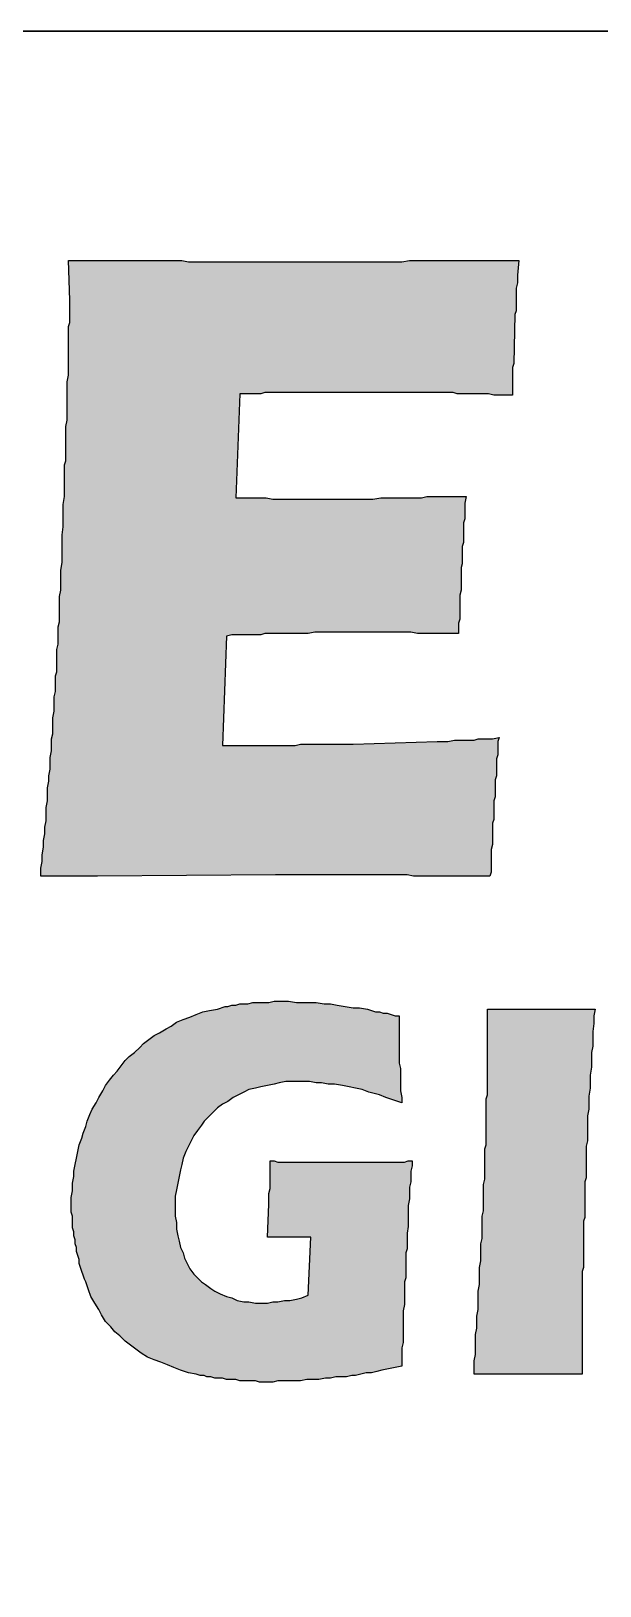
# Model space of a CAD drawing. Extents: x 0 to 17, y 0 to 11.
# Drawn here: x 12.459 to 12.683, y 1.228 to 1.839 of the extents above; entities that cross this region are included whole.
import ezdxf

# ---------------------------------------------------------------- set-up
doc = ezdxf.new("R2010")
doc.units = 0
doc.header["$LTSCALE"] = 10
doc.header["$MEASUREMENT"] = 0
for name, color, linetype in [('BDR-18', 1, 'Continuous'), ('BDR-25', 4, 'Continuous'), ('BDR-50', 5, 'Continuous')]:
    doc.layers.add(name, color=color, linetype=linetype)

msp = doc.modelspace()

# ---------------------------------------------------------------- hatches: boundary and pattern name
at = {"layer": 'BDR-18', "linetype": 'ByBlock'}
h = msp.add_hatch(color=256, dxfattribs=at)
h.dxf.hatch_style = 1
h.paths.add_polyline_path([(12.46315, 1.50678), (12.46315, 1.50988), (12.46366, 1.51247), (12.46366, 1.51506), (12.46418, 1.51816), (12.46418, 1.52075), (12.4647, 1.52334), (12.4647, 1.52592), (12.46522, 1.52851), (12.46522, 1.5311), (12.46522, 1.53369), (12.46573, 1.53627), (12.46573, 1.53886), (12.46573, 1.54145), (12.46625, 1.54404), (12.46625, 1.54611), (12.46677, 1.54869), (12.46677, 1.55128), (12.46677, 1.55335), (12.46729, 1.55594), (12.46729, 1.55801), (12.46729, 1.5606), (12.4678, 1.56267), (12.4678, 1.56474), (12.4678, 1.56681), (12.4678, 1.56888), (12.46832, 1.57147), (12.46832, 1.57354), (12.46832, 1.57561), (12.46832, 1.57716), (12.46884, 1.57923), (12.46884, 1.5813), (12.46884, 1.58337), (12.46884, 1.58544), (12.46936, 1.58699), (12.46936, 1.58906), (12.46936, 1.59113), (12.46936, 1.5932), (12.46936, 1.59579), (12.46987, 1.59786), (12.46987, 1.59993), (12.46987, 1.602), (12.46987, 1.60459), (12.47039, 1.60666), (12.47039, 1.60924), (12.47039, 1.61183), (12.47039, 1.6139), (12.47039, 1.61649), (12.47091, 1.61908), (12.47091, 1.62166), (12.47091, 1.62425), (12.47091, 1.62684), (12.47143, 1.62995), (12.47143, 1.63253), (12.47143, 1.63512), (12.47143, 1.63823), (12.47143, 1.64081), (12.47194, 1.64392), (12.47194, 1.64651), (12.47194, 1.64961), (12.47194, 1.65272), (12.47246, 1.65582), (12.47246, 1.65737), (12.47246, 1.65893), (12.47246, 1.66048), (12.47246, 1.66203), (12.47246, 1.66358), (12.47246, 1.66514), (12.47246, 1.66669), (12.47246, 1.66824), (12.47298, 1.66979), (12.47298, 1.67135), (12.47298, 1.67445), (12.47298, 1.67756), (12.47298, 1.68014), (12.47298, 1.68325), (12.4735, 1.68584), (12.4735, 1.68842), (12.4735, 1.69101), (12.4735, 1.6936), (12.4735, 1.69619), (12.4735, 1.69878), (12.4735, 1.70085), (12.47402, 1.70343), (12.47402, 1.7055), (12.47402, 1.70757), (12.47402, 1.70964), (12.47402, 1.71171), (12.47402, 1.71378), (12.47402, 1.71534), (12.47402, 1.71741), (12.47402, 1.71896), (12.47402, 1.72103), (12.47402, 1.72258), (12.47453, 1.72413), (12.47453, 1.72569), (12.47453, 1.72827), (12.47453, 1.73086), (12.47453, 1.73293), (12.47402, 1.74846), (12.4766, 1.74846), (12.47919, 1.74846), (12.48126, 1.74846), (12.48385, 1.74846), (12.48644, 1.74846), (12.48851, 1.74846), (12.49109, 1.74846), (12.49368, 1.74846), (12.49627, 1.74846), (12.49886, 1.74846), (12.50196, 1.74846), (12.50455, 1.74846), (12.50714, 1.74846), (12.50972, 1.74846), (12.51283, 1.74846), (12.51542, 1.74846), (12.51852, 1.74846), (12.52111, 1.74794), (12.52421, 1.74794), (12.5268, 1.74794), (12.52991, 1.74794), (12.53301, 1.74794), (12.53612, 1.74794), (12.53922, 1.74794), (12.54077, 1.74794), (12.54233, 1.74794), (12.54388, 1.74794), (12.54543, 1.74794), (12.54699, 1.74794), (12.54854, 1.74794), (12.55009, 1.74794), (12.55164, 1.74794), (12.5532, 1.74794), (12.55475, 1.74794), (12.5563, 1.74794), (12.55785, 1.74794), (12.55941, 1.74794), (12.56148, 1.74794), (12.56303, 1.74794), (12.56458, 1.74794), (12.56769, 1.74794), (12.57079, 1.74794), (12.57338, 1.74794), (12.57648, 1.74794), (12.57959, 1.74794), (12.58269, 1.74794), (12.58528, 1.74794), (12.58839, 1.74794), (12.59097, 1.74794), (12.59408, 1.74794), (12.59667, 1.74794), (12.59977, 1.74794), (12.60236, 1.74794), (12.60495, 1.74794), (12.60805, 1.74846), (12.61064, 1.74846), (12.61323, 1.74846), (12.61581, 1.74846), (12.6184, 1.74846), (12.62099, 1.74846), (12.62358, 1.74846), (12.62617, 1.74846), (12.62875, 1.74846), (12.63134, 1.74846), (12.63393, 1.74846), (12.63652, 1.74846), (12.63859, 1.74846), (12.64117, 1.74846), (12.64376, 1.74846), (12.64583, 1.74846), (12.64842, 1.74846), (12.65101, 1.74846), (12.65049, 1.74276), (12.65049, 1.74173), (12.65049, 1.74069), (12.65049, 1.73966), (12.64997, 1.73759), (12.64997, 1.73552), (12.64997, 1.73345), (12.64997, 1.7319), (12.64997, 1.73034), (12.64997, 1.72879), (12.64945, 1.72724), (12.64894, 1.70809), (12.64842, 1.70654), (12.64842, 1.70499), (12.64842, 1.70343), (12.64842, 1.70188), (12.64842, 1.70033), (12.64842, 1.69878), (12.64842, 1.69722), (12.64842, 1.69567), (12.64635, 1.69567), (12.6448, 1.69567), (12.64273, 1.69567), (12.64117, 1.69567), (12.6391, 1.69619), (12.63755, 1.69619), (12.63548, 1.69619), (12.63393, 1.69619), (12.63186, 1.69619), (12.63031, 1.69619), (12.62875, 1.69619), (12.62668, 1.69619), (12.62513, 1.6967), (12.62358, 1.6967), (12.62203, 1.6967), (12.62047, 1.6967), (12.61892, 1.6967), (12.61737, 1.6967), (12.61581, 1.6967), (12.61426, 1.6967), (12.61116, 1.6967), (12.60805, 1.6967), (12.60546, 1.6967), (12.60236, 1.6967), (12.59977, 1.6967), (12.59718, 1.6967), (12.59408, 1.6967), (12.59149, 1.6967), (12.5889, 1.6967), (12.58683, 1.6967), (12.58425, 1.6967), (12.58218, 1.6967), (12.58011, 1.6967), (12.57804, 1.6967), (12.57597, 1.6967), (12.57441, 1.6967), (12.57286, 1.6967), (12.57131, 1.6967), (12.56976, 1.6967), (12.56872, 1.6967), (12.56613, 1.6967), (12.56406, 1.6967), (12.56199, 1.6967), (12.55889, 1.6967), (12.55785, 1.6967), (12.5563, 1.6967), (12.55475, 1.6967), (12.55268, 1.6967), (12.55113, 1.6967), (12.54957, 1.69619), (12.5475, 1.69619), (12.54543, 1.69619), (12.54336, 1.69619), (12.54129, 1.69619), (12.53974, 1.6553), (12.54181, 1.6553), (12.5444, 1.6553), (12.54647, 1.6553), (12.54906, 1.6553), (12.55164, 1.6553), (12.55423, 1.65479), (12.55682, 1.65479), (12.55992, 1.65479), (12.56251, 1.65479), (12.5651, 1.65479), (12.5682, 1.65479), (12.57079, 1.65479), (12.5739, 1.65479), (12.577, 1.65479), (12.58011, 1.65479), (12.58166, 1.65479), (12.58321, 1.65479), (12.58425, 1.65479), (12.5858, 1.65479), (12.58735, 1.65479), (12.58942, 1.65479), (12.59149, 1.65479), (12.59356, 1.65479), (12.59667, 1.6553), (12.59925, 1.6553), (12.60081, 1.6553), (12.60236, 1.6553), (12.60391, 1.6553), (12.60546, 1.6553), (12.60753, 1.6553), (12.60909, 1.6553), (12.61116, 1.6553), (12.61271, 1.6553), (12.61478, 1.65582), (12.61685, 1.65582), (12.61892, 1.65582), (12.62099, 1.65582), (12.62306, 1.65582), (12.62565, 1.65582), (12.62772, 1.65582), (12.63031, 1.65582), (12.62979, 1.65323), (12.62979, 1.65013), (12.62979, 1.64702), (12.62927, 1.64547), (12.62927, 1.64444), (12.62927, 1.64237), (12.62927, 1.64081), (12.62927, 1.63926), (12.62927, 1.63771), (12.62875, 1.63616), (12.62875, 1.6346), (12.62875, 1.63305), (12.62875, 1.63098), (12.62875, 1.62943), (12.62824, 1.62788), (12.62824, 1.62632), (12.62824, 1.62425), (12.62824, 1.6227), (12.62824, 1.62063), (12.62824, 1.61908), (12.62772, 1.61701), (12.62772, 1.61545), (12.62772, 1.61338), (12.62772, 1.61183), (12.62772, 1.60976), (12.62772, 1.60769), (12.6272, 1.60614), (12.6272, 1.60407), (12.6272, 1.602), (12.62565, 1.602), (12.6241, 1.602), (12.62203, 1.602), (12.62047, 1.602), (12.61892, 1.602), (12.61737, 1.602), (12.61581, 1.602), (12.61426, 1.602), (12.61116, 1.602), (12.60857, 1.60252), (12.60546, 1.60252), (12.60288, 1.60252), (12.60029, 1.60252), (12.5977, 1.60252), (12.59563, 1.60252), (12.59304, 1.60252), (12.59097, 1.60252), (12.5889, 1.60252), (12.58683, 1.60252), (12.58528, 1.60252), (12.58218, 1.60252), (12.57959, 1.60252), (12.577, 1.60252), (12.5739, 1.60252), (12.57079, 1.60252), (12.5682, 1.602), (12.5651, 1.602), (12.56199, 1.602), (12.56044, 1.602), (12.55889, 1.602), (12.55734, 1.602), (12.55578, 1.602), (12.55423, 1.602), (12.55268, 1.602), (12.55113, 1.602), (12.54957, 1.60148), (12.54802, 1.60148), (12.54647, 1.60148), (12.5444, 1.60148), (12.54284, 1.60148), (12.54129, 1.60148), (12.53974, 1.60148), (12.53819, 1.60148), (12.53612, 1.60096), (12.53456, 1.55801), (12.55268, 1.55801), (12.55475, 1.55801), (12.5563, 1.55801), (12.55785, 1.55801), (12.55941, 1.55801), (12.56096, 1.55801), (12.56303, 1.55801), (12.5651, 1.55853), (12.56717, 1.55853), (12.56924, 1.55853), (12.57183, 1.55853), (12.57441, 1.55853), (12.577, 1.55853), (12.58011, 1.55853), (12.58269, 1.55853), (12.58425, 1.55853), (12.5858, 1.55853), (12.61892, 1.55956), (12.62047, 1.55956), (12.62306, 1.55956), (12.62565, 1.56008), (12.62668, 1.56008), (12.62824, 1.56008), (12.62979, 1.56008), (12.63134, 1.56008), (12.63341, 1.56008), (12.63496, 1.5606), (12.63703, 1.5606), (12.6391, 1.5606), (12.64066, 1.5606), (12.64324, 1.56112), (12.64273, 1.55956), (12.64273, 1.55749), (12.64273, 1.55594), (12.64273, 1.55439), (12.64221, 1.55284), (12.64221, 1.55128), (12.64221, 1.54921), (12.64221, 1.54766), (12.64221, 1.54611), (12.64169, 1.54455), (12.64169, 1.543), (12.64169, 1.54093), (12.64169, 1.53938), (12.64169, 1.53783), (12.64117, 1.53627), (12.64117, 1.5342), (12.64117, 1.53265), (12.64117, 1.5311), (12.64117, 1.52903), (12.64066, 1.52748), (12.64066, 1.52592), (12.64066, 1.52437), (12.64066, 1.5223), (12.64066, 1.52075), (12.64066, 1.5192), (12.64014, 1.51713), (12.64014, 1.51557), (12.64014, 1.51402), (12.64014, 1.51195), (12.64014, 1.5104), (12.64014, 1.50833), (12.63962, 1.50678), (12.63755, 1.50678), (12.63496, 1.50678), (12.63238, 1.50678), (12.63031, 1.50678), (12.62772, 1.50678), (12.62513, 1.50678), (12.62254, 1.50678), (12.61995, 1.50678), (12.61737, 1.50678), (12.61478, 1.50678), (12.61219, 1.50678), (12.6096, 1.50678), (12.60702, 1.50729), (12.60443, 1.50729), (12.60184, 1.50729), (12.59925, 1.50729), (12.59667, 1.50729), (12.59408, 1.50729), (12.59149, 1.50729), (12.5889, 1.50729), (12.5858, 1.50729), (12.58321, 1.50729), (12.58062, 1.50729), (12.57752, 1.50729), (12.57493, 1.50729), (12.57234, 1.50729), (12.56924, 1.50729), (12.56665, 1.50729), (12.56355, 1.50729), (12.56096, 1.50729), (12.55785, 1.50729), (12.55527, 1.50729), (12.4854, 1.50678)])
h = msp.add_hatch(color=256, dxfattribs=at)
h.dxf.hatch_style = 1
h.paths.add_polyline_path([(12.5532, 1.39499), (12.55475, 1.39499), (12.5563, 1.39447), (12.55785, 1.39447), (12.55941, 1.39447), (12.56096, 1.39447), (12.56251, 1.39447), (12.56406, 1.39447), (12.56562, 1.39447), (12.56872, 1.39447), (12.57183, 1.39447), (12.57493, 1.39447), (12.57752, 1.39447), (12.58011, 1.39447), (12.58269, 1.39447), (12.58476, 1.39447), (12.58735, 1.39447), (12.58942, 1.39447), (12.59149, 1.39447), (12.59356, 1.39447), (12.59563, 1.39447), (12.5977, 1.39447), (12.59925, 1.39447), (12.60132, 1.39447), (12.60288, 1.39447), (12.60443, 1.39447), (12.60598, 1.39447), (12.60753, 1.39499), (12.60909, 1.39499), (12.60909, 1.39292), (12.60857, 1.39085), (12.60857, 1.38878), (12.60857, 1.38671), (12.60805, 1.38464), (12.60805, 1.38205), (12.60805, 1.37998), (12.60753, 1.3774), (12.60753, 1.37481), (12.60753, 1.37222), (12.60753, 1.36912), (12.60702, 1.36653), (12.60702, 1.36342), (12.60702, 1.36187), (12.60702, 1.36032), (12.6065, 1.35877), (12.6065, 1.35721), (12.6065, 1.35566), (12.6065, 1.35411), (12.6065, 1.35256), (12.6065, 1.35049), (12.6065, 1.34893), (12.60598, 1.34738), (12.60598, 1.34583), (12.60598, 1.34428), (12.60598, 1.34169), (12.60598, 1.33858), (12.60546, 1.336), (12.60546, 1.33341), (12.60546, 1.33082), (12.60546, 1.32823), (12.60546, 1.32616), (12.60546, 1.32357), (12.60495, 1.3215), (12.60495, 1.31943), (12.60495, 1.31736), (12.60495, 1.31581), (12.60495, 1.31426), (12.60236, 1.31374), (12.59977, 1.31322), (12.59718, 1.31271), (12.59511, 1.31219), (12.59304, 1.31167), (12.59097, 1.31167), (12.5889, 1.31115), (12.58683, 1.31064), (12.58528, 1.31064), (12.58321, 1.31012), (12.58114, 1.31012), (12.57907, 1.31012), (12.577, 1.3096), (12.57493, 1.3096), (12.57234, 1.30908), (12.56976, 1.30908), (12.56769, 1.30908), (12.5651, 1.30857), (12.56303, 1.30857), (12.56044, 1.30857), (12.55837, 1.30857), (12.5563, 1.30857), (12.55423, 1.30805), (12.55216, 1.30805), (12.55061, 1.30805), (12.54906, 1.30805), (12.5475, 1.30857), (12.54595, 1.30857), (12.5444, 1.30857), (12.54284, 1.30857), (12.54129, 1.30857), (12.53974, 1.30908), (12.53819, 1.30908), (12.53612, 1.30908), (12.53456, 1.3096), (12.53301, 1.3096), (12.53146, 1.3096), (12.52991, 1.31012), (12.52835, 1.31012), (12.52732, 1.31064), (12.52577, 1.31064), (12.52421, 1.31115), (12.52111, 1.31167), (12.518, 1.31271), (12.51542, 1.31374), (12.51283, 1.31478), (12.51024, 1.31581), (12.50765, 1.31685), (12.50507, 1.31788), (12.50248, 1.31943), (12.50041, 1.32099), (12.49834, 1.32254), (12.49627, 1.32409), (12.4942, 1.32616), (12.49213, 1.32772), (12.49058, 1.32979), (12.48851, 1.33186), (12.48695, 1.33444), (12.48592, 1.33651), (12.48437, 1.3391), (12.48281, 1.34169), (12.48178, 1.34428), (12.48074, 1.34738), (12.48023, 1.34842), (12.47971, 1.34997), (12.47919, 1.35152), (12.47867, 1.35307), (12.47816, 1.35463), (12.47816, 1.35618), (12.47764, 1.35773), (12.47712, 1.35928), (12.47712, 1.36084), (12.4766, 1.36239), (12.4766, 1.36394), (12.47609, 1.36549), (12.47609, 1.36705), (12.47557, 1.3686), (12.47557, 1.37015), (12.47557, 1.3717), (12.47557, 1.37326), (12.47505, 1.37481), (12.47505, 1.37636), (12.47505, 1.37791), (12.47505, 1.3805), (12.47557, 1.38309), (12.47557, 1.38619), (12.47609, 1.38878), (12.47609, 1.39085), (12.4766, 1.39344), (12.47712, 1.39603), (12.47764, 1.39861), (12.47816, 1.4012), (12.47919, 1.40379), (12.47971, 1.40586), (12.48074, 1.40845), (12.48126, 1.41052), (12.4823, 1.41311), (12.48333, 1.41518), (12.48488, 1.41776), (12.48592, 1.41983), (12.48747, 1.42242), (12.48851, 1.42449), (12.49006, 1.42656), (12.49161, 1.42863), (12.49316, 1.43018), (12.49472, 1.43225), (12.49627, 1.43432), (12.49782, 1.43588), (12.49989, 1.43743), (12.50196, 1.4395), (12.50351, 1.44105), (12.50558, 1.4426), (12.50765, 1.44416), (12.50972, 1.44519), (12.51231, 1.44674), (12.51438, 1.44778), (12.51645, 1.44933), (12.51904, 1.45037), (12.52163, 1.4514), (12.52421, 1.45244), (12.5268, 1.45347), (12.52939, 1.45399), (12.53249, 1.45451), (12.5356, 1.45554), (12.53663, 1.45554), (12.53819, 1.45606), (12.53974, 1.45606), (12.54129, 1.45658), (12.54284, 1.45658), (12.5444, 1.45658), (12.54647, 1.45709), (12.54802, 1.45709), (12.54957, 1.45709), (12.55113, 1.45709), (12.55268, 1.45709), (12.55475, 1.45761), (12.5563, 1.45761), (12.55785, 1.45761), (12.56044, 1.45761), (12.56355, 1.45709), (12.56613, 1.45709), (12.56872, 1.45709), (12.57131, 1.45709), (12.57441, 1.45658), (12.577, 1.45658), (12.57959, 1.45606), (12.58269, 1.45554), (12.5858, 1.45502), (12.58839, 1.45502), (12.59149, 1.45451), (12.5946, 1.45347), (12.59615, 1.45347), (12.5977, 1.45295), (12.59925, 1.45295), (12.60081, 1.45244), (12.60236, 1.45192), (12.60391, 1.45192), (12.60391, 1.44985), (12.60391, 1.44778), (12.60391, 1.44571), (12.60391, 1.44416), (12.60391, 1.44209), (12.60391, 1.44002), (12.60391, 1.43795), (12.60391, 1.43536), (12.60391, 1.43329), (12.60443, 1.43122), (12.60443, 1.42915), (12.60443, 1.42656), (12.60443, 1.42449), (12.60443, 1.42242), (12.60495, 1.41983), (12.60495, 1.41776), (12.60339, 1.41828), (12.60184, 1.4188), (12.60029, 1.41932), (12.59874, 1.41983), (12.59615, 1.42087), (12.59408, 1.42139), (12.59201, 1.4219), (12.58942, 1.42294), (12.58683, 1.42346), (12.58425, 1.42397), (12.58166, 1.42449), (12.57855, 1.42501), (12.57597, 1.42501), (12.57338, 1.42553), (12.57131, 1.42553), (12.56872, 1.42604), (12.56665, 1.42604), (12.56458, 1.42604), (12.56199, 1.42604), (12.55941, 1.42604), (12.55682, 1.42553), (12.55475, 1.42501), (12.55216, 1.42449), (12.54957, 1.42397), (12.5475, 1.42346), (12.54491, 1.42294), (12.54284, 1.4219), (12.54077, 1.42087), (12.5387, 1.41983), (12.53663, 1.41828), (12.53456, 1.41725), (12.53249, 1.41569), (12.53094, 1.41414), (12.52939, 1.41259), (12.52732, 1.41052), (12.52628, 1.40897), (12.52473, 1.4069), (12.52318, 1.40483), (12.52214, 1.40276), (12.52111, 1.40068), (12.52007, 1.39861), (12.51904, 1.39603), (12.51852, 1.39344), (12.518, 1.39137), (12.51749, 1.38878), (12.51697, 1.38619), (12.51645, 1.38361), (12.51593, 1.38102), (12.51593, 1.37843), (12.51593, 1.37584), (12.51593, 1.37326), (12.51645, 1.37067), (12.51645, 1.36808), (12.51697, 1.36549), (12.51749, 1.36342), (12.518, 1.36084), (12.51904, 1.35877), (12.51956, 1.3567), (12.52059, 1.35463), (12.52163, 1.35256), (12.52318, 1.35049), (12.52473, 1.34893), (12.52628, 1.34738), (12.52784, 1.34635), (12.52991, 1.34479), (12.53146, 1.34376), (12.53353, 1.34272), (12.53612, 1.34169), (12.53819, 1.34117), (12.54026, 1.34014), (12.54284, 1.33962), (12.54491, 1.33962), (12.5475, 1.3391), (12.55009, 1.3391), (12.55216, 1.3391), (12.55423, 1.33962), (12.5563, 1.33962), (12.55889, 1.34014), (12.56096, 1.34014), (12.56355, 1.34065), (12.56562, 1.34117), (12.5682, 1.34221), (12.56924, 1.36498), (12.56769, 1.36498), (12.56665, 1.36498), (12.56458, 1.36498), (12.56303, 1.36498), (12.56199, 1.36498), (12.55216, 1.36498), (12.55268, 1.37791), (12.55268, 1.37895), (12.55268, 1.3805), (12.55268, 1.38205), (12.5532, 1.38412), (12.5532, 1.38619), (12.5532, 1.38878), (12.5532, 1.38982), (12.5532, 1.39137), (12.5532, 1.39292)])
h = msp.add_hatch(color=256, dxfattribs=at)
h.dxf.hatch_style = 1
h.paths.add_polyline_path([(12.63341, 1.31115), (12.63341, 1.31374), (12.63341, 1.31633), (12.63393, 1.31892), (12.63393, 1.3215), (12.63393, 1.32409), (12.63393, 1.32668), (12.63445, 1.32927), (12.63445, 1.33134), (12.63445, 1.33393), (12.63496, 1.33651), (12.63496, 1.3391), (12.63496, 1.34117), (12.63496, 1.34376), (12.63548, 1.34635), (12.63548, 1.34842), (12.63548, 1.351), (12.63548, 1.35307), (12.636, 1.35566), (12.636, 1.35773), (12.636, 1.3598), (12.636, 1.36239), (12.63652, 1.36446), (12.63652, 1.36653), (12.63652, 1.36912), (12.63652, 1.37119), (12.63652, 1.37326), (12.63703, 1.37533), (12.63703, 1.3774), (12.63703, 1.37947), (12.63703, 1.38154), (12.63703, 1.38361), (12.63703, 1.38568), (12.63755, 1.38775), (12.63755, 1.38982), (12.63755, 1.39189), (12.63755, 1.39396), (12.63755, 1.39551), (12.63755, 1.39758), (12.63755, 1.39965), (12.63807, 1.4012), (12.63807, 1.40327), (12.63807, 1.40534), (12.63807, 1.4069), (12.63807, 1.40897), (12.63807, 1.41052), (12.63807, 1.41259), (12.63807, 1.41414), (12.63807, 1.41569), (12.63807, 1.41776), (12.63807, 1.41932), (12.63859, 1.42087), (12.63859, 1.42242), (12.63859, 1.42449), (12.63859, 1.42604), (12.63859, 1.4276), (12.63859, 1.42915), (12.63859, 1.4307), (12.63859, 1.43225), (12.63859, 1.43381), (12.63859, 1.43536), (12.63859, 1.43795), (12.63859, 1.44105), (12.63859, 1.45451), (12.64066, 1.45451), (12.64221, 1.45451), (12.64428, 1.45451), (12.64583, 1.45451), (12.6479, 1.45451), (12.64945, 1.45451), (12.65101, 1.45451), (12.65204, 1.45451), (12.65463, 1.45451), (12.65722, 1.45451), (12.65877, 1.45451), (12.66032, 1.45451), (12.66136, 1.45451), (12.66291, 1.45451), (12.66446, 1.45451), (12.66705, 1.45451), (12.66808, 1.45451), (12.66964, 1.45451), (12.67119, 1.45451), (12.67274, 1.45451), (12.67481, 1.45451), (12.67636, 1.45451), (12.67843, 1.45451), (12.68102, 1.45451), (12.6805, 1.45192), (12.6805, 1.44881), (12.67999, 1.44571), (12.67999, 1.44312), (12.67999, 1.44002), (12.67947, 1.43743), (12.67947, 1.43432), (12.67947, 1.43174), (12.67895, 1.42863), (12.67895, 1.42604), (12.67895, 1.42346), (12.67843, 1.42035), (12.67843, 1.41776), (12.67843, 1.41518), (12.67792, 1.41259), (12.67792, 1.41), (12.67792, 1.40793), (12.67792, 1.40638), (12.67792, 1.40431), (12.67792, 1.40276), (12.6774, 1.40068), (12.6774, 1.39913), (12.6774, 1.39706), (12.6774, 1.39551), (12.6774, 1.39344), (12.6774, 1.39189), (12.6774, 1.38982), (12.6774, 1.38826), (12.67688, 1.38671), (12.67688, 1.38464), (12.67688, 1.38309), (12.67688, 1.38154), (12.67688, 1.37947), (12.67688, 1.37791), (12.67688, 1.37636), (12.67688, 1.37429), (12.67688, 1.37274), (12.67636, 1.37119), (12.67636, 1.36963), (12.67636, 1.36756), (12.67636, 1.36601), (12.67636, 1.36446), (12.67636, 1.36291), (12.67636, 1.36135), (12.67636, 1.3598), (12.67636, 1.35773), (12.67636, 1.35618), (12.67636, 1.35463), (12.67636, 1.35307), (12.67585, 1.35152), (12.67585, 1.34997), (12.67585, 1.34842), (12.67585, 1.34686), (12.67585, 1.34531), (12.67585, 1.34221), (12.67585, 1.33962), (12.67585, 1.33651), (12.67585, 1.33393), (12.67585, 1.33082), (12.67585, 1.32823), (12.67585, 1.32564), (12.67585, 1.32306), (12.67585, 1.32047), (12.67585, 1.31788), (12.67585, 1.31581), (12.67585, 1.31322), (12.67585, 1.31115), (12.65618, 1.31115), (12.65463, 1.31115), (12.65256, 1.31115), (12.65049, 1.31115), (12.6479, 1.31115), (12.64635, 1.31115), (12.6448, 1.31115), (12.64273, 1.31115), (12.64117, 1.31115), (12.6391, 1.31115), (12.63755, 1.31115), (12.63548, 1.31115)])

# ---------------------------------------------------------------- linework, layer by layer
for points in [[(12.46315, 1.50678), (12.46315, 1.50988), (12.46366, 1.51247), (12.46366, 1.51506), (12.46418, 1.51816), (12.46418, 1.52075), (12.4647, 1.52334), (12.4647, 1.52592), (12.46522, 1.52851), (12.46522, 1.5311), (12.46522, 1.53369), (12.46573, 1.53627), (12.46573, 1.53886), (12.46573, 1.54145), (12.46625, 1.54404), (12.46625, 1.54611), (12.46677, 1.54869), (12.46677, 1.55128), (12.46677, 1.55335), (12.46729, 1.55594), (12.46729, 1.55801), (12.46729, 1.5606), (12.4678, 1.56267), (12.4678, 1.56474), (12.4678, 1.56681), (12.4678, 1.56888), (12.46832, 1.57147), (12.46832, 1.57354), (12.46832, 1.57561), (12.46832, 1.57716), (12.46884, 1.57923), (12.46884, 1.5813), (12.46884, 1.58337), (12.46884, 1.58544), (12.46936, 1.58699), (12.46936, 1.58906), (12.46936, 1.59113), (12.46936, 1.5932), (12.46936, 1.59579), (12.46987, 1.59786), (12.46987, 1.59993), (12.46987, 1.602), (12.46987, 1.60459), (12.47039, 1.60666), (12.47039, 1.60924), (12.47039, 1.61183), (12.47039, 1.6139), (12.47039, 1.61649), (12.47091, 1.61908), (12.47091, 1.62166), (12.47091, 1.62425), (12.47091, 1.62684), (12.47143, 1.62995), (12.47143, 1.63253), (12.47143, 1.63512), (12.47143, 1.63823), (12.47143, 1.64081), (12.47194, 1.64392), (12.47194, 1.64651), (12.47194, 1.64961), (12.47194, 1.65272), (12.47246, 1.65582), (12.47246, 1.65737), (12.47246, 1.65893), (12.47246, 1.66048), (12.47246, 1.66203), (12.47246, 1.66358), (12.47246, 1.66514), (12.47246, 1.66669), (12.47246, 1.66824), (12.47298, 1.66979), (12.47298, 1.67135), (12.47298, 1.67445), (12.47298, 1.67756), (12.47298, 1.68014), (12.47298, 1.68325), (12.4735, 1.68584), (12.4735, 1.68842), (12.4735, 1.69101), (12.4735, 1.6936), (12.4735, 1.69619), (12.4735, 1.69878), (12.4735, 1.70085), (12.47402, 1.70343), (12.47402, 1.7055), (12.47402, 1.70757), (12.47402, 1.70964), (12.47402, 1.71171), (12.47402, 1.71378), (12.47402, 1.71534), (12.47402, 1.71741), (12.47402, 1.71896), (12.47402, 1.72103), (12.47402, 1.72258), (12.47453, 1.72413), (12.47453, 1.72569), (12.47453, 1.72827), (12.47453, 1.73086), (12.47453, 1.73293), (12.47402, 1.74846), (12.4766, 1.74846), (12.47919, 1.74846), (12.48126, 1.74846), (12.48385, 1.74846), (12.48644, 1.74846), (12.48851, 1.74846), (12.49109, 1.74846), (12.49368, 1.74846), (12.49627, 1.74846), (12.49886, 1.74846), (12.50196, 1.74846), (12.50455, 1.74846), (12.50714, 1.74846), (12.50972, 1.74846), (12.51283, 1.74846), (12.51542, 1.74846), (12.51852, 1.74846), (12.52111, 1.74794), (12.52421, 1.74794), (12.5268, 1.74794), (12.52991, 1.74794), (12.53301, 1.74794), (12.53612, 1.74794), (12.53922, 1.74794), (12.54077, 1.74794), (12.54233, 1.74794), (12.54388, 1.74794), (12.54543, 1.74794), (12.54699, 1.74794), (12.54854, 1.74794), (12.55009, 1.74794), (12.55164, 1.74794), (12.5532, 1.74794), (12.55475, 1.74794), (12.5563, 1.74794), (12.55785, 1.74794), (12.55941, 1.74794), (12.56148, 1.74794), (12.56303, 1.74794), (12.56458, 1.74794), (12.56769, 1.74794), (12.57079, 1.74794), (12.57338, 1.74794), (12.57648, 1.74794), (12.57959, 1.74794), (12.58269, 1.74794), (12.58528, 1.74794), (12.58839, 1.74794), (12.59097, 1.74794), (12.59408, 1.74794), (12.59667, 1.74794), (12.59977, 1.74794), (12.60236, 1.74794), (12.60495, 1.74794), (12.60805, 1.74846), (12.61064, 1.74846), (12.61323, 1.74846), (12.61581, 1.74846), (12.6184, 1.74846), (12.62099, 1.74846), (12.62358, 1.74846), (12.62617, 1.74846), (12.62875, 1.74846), (12.63134, 1.74846), (12.63393, 1.74846), (12.63652, 1.74846), (12.63859, 1.74846), (12.64117, 1.74846), (12.64376, 1.74846), (12.64583, 1.74846), (12.64842, 1.74846), (12.65101, 1.74846), (12.65049, 1.74276), (12.65049, 1.74173), (12.65049, 1.74069), (12.65049, 1.73966), (12.64997, 1.73759), (12.64997, 1.73552), (12.64997, 1.73345), (12.64997, 1.7319), (12.64997, 1.73034), (12.64997, 1.72879), (12.64945, 1.72724), (12.64894, 1.70809), (12.64842, 1.70654), (12.64842, 1.70499), (12.64842, 1.70343), (12.64842, 1.70188), (12.64842, 1.70033), (12.64842, 1.69878), (12.64842, 1.69722), (12.64842, 1.69567), (12.64635, 1.69567), (12.6448, 1.69567), (12.64273, 1.69567), (12.64117, 1.69567), (12.6391, 1.69619), (12.63755, 1.69619), (12.63548, 1.69619), (12.63393, 1.69619), (12.63186, 1.69619), (12.63031, 1.69619), (12.62875, 1.69619), (12.62668, 1.69619), (12.62513, 1.6967), (12.62358, 1.6967), (12.62203, 1.6967), (12.62047, 1.6967), (12.61892, 1.6967), (12.61737, 1.6967), (12.61581, 1.6967), (12.61426, 1.6967), (12.61116, 1.6967), (12.60805, 1.6967), (12.60546, 1.6967), (12.60236, 1.6967), (12.59977, 1.6967), (12.59718, 1.6967), (12.59408, 1.6967), (12.59149, 1.6967), (12.5889, 1.6967), (12.58683, 1.6967), (12.58425, 1.6967), (12.58218, 1.6967), (12.58011, 1.6967), (12.57804, 1.6967), (12.57597, 1.6967), (12.57441, 1.6967), (12.57286, 1.6967), (12.57131, 1.6967), (12.56976, 1.6967), (12.56872, 1.6967), (12.56613, 1.6967), (12.56406, 1.6967), (12.56199, 1.6967), (12.55889, 1.6967), (12.55785, 1.6967), (12.5563, 1.6967), (12.55475, 1.6967), (12.55268, 1.6967), (12.55113, 1.6967), (12.54957, 1.69619), (12.5475, 1.69619), (12.54543, 1.69619), (12.54336, 1.69619), (12.54129, 1.69619), (12.53974, 1.6553), (12.54181, 1.6553), (12.5444, 1.6553), (12.54647, 1.6553), (12.54906, 1.6553), (12.55164, 1.6553), (12.55423, 1.65479), (12.55682, 1.65479), (12.55992, 1.65479), (12.56251, 1.65479), (12.5651, 1.65479), (12.5682, 1.65479), (12.57079, 1.65479), (12.5739, 1.65479), (12.577, 1.65479), (12.58011, 1.65479), (12.58166, 1.65479), (12.58321, 1.65479), (12.58425, 1.65479), (12.5858, 1.65479), (12.58735, 1.65479), (12.58942, 1.65479), (12.59149, 1.65479), (12.59356, 1.65479), (12.59667, 1.6553), (12.59925, 1.6553), (12.60081, 1.6553), (12.60236, 1.6553), (12.60391, 1.6553), (12.60546, 1.6553), (12.60753, 1.6553), (12.60909, 1.6553), (12.61116, 1.6553), (12.61271, 1.6553), (12.61478, 1.65582), (12.61685, 1.65582), (12.61892, 1.65582), (12.62099, 1.65582), (12.62306, 1.65582), (12.62565, 1.65582), (12.62772, 1.65582), (12.63031, 1.65582), (12.62979, 1.65323), (12.62979, 1.65013), (12.62979, 1.64702), (12.62927, 1.64547), (12.62927, 1.64444), (12.62927, 1.64237), (12.62927, 1.64081), (12.62927, 1.63926), (12.62927, 1.63771), (12.62875, 1.63616), (12.62875, 1.6346), (12.62875, 1.63305), (12.62875, 1.63098), (12.62875, 1.62943), (12.62824, 1.62788), (12.62824, 1.62632), (12.62824, 1.62425), (12.62824, 1.6227), (12.62824, 1.62063), (12.62824, 1.61908), (12.62772, 1.61701), (12.62772, 1.61545), (12.62772, 1.61338), (12.62772, 1.61183), (12.62772, 1.60976), (12.62772, 1.60769), (12.6272, 1.60614), (12.6272, 1.60407), (12.6272, 1.602), (12.62565, 1.602), (12.6241, 1.602), (12.62203, 1.602), (12.62047, 1.602), (12.61892, 1.602), (12.61737, 1.602), (12.61581, 1.602), (12.61426, 1.602), (12.61116, 1.602), (12.60857, 1.60252), (12.60546, 1.60252), (12.60288, 1.60252), (12.60029, 1.60252), (12.5977, 1.60252), (12.59563, 1.60252), (12.59304, 1.60252), (12.59097, 1.60252), (12.5889, 1.60252), (12.58683, 1.60252), (12.58528, 1.60252), (12.58218, 1.60252), (12.57959, 1.60252), (12.577, 1.60252), (12.5739, 1.60252), (12.57079, 1.60252), (12.5682, 1.602), (12.5651, 1.602), (12.56199, 1.602), (12.56044, 1.602), (12.55889, 1.602), (12.55734, 1.602), (12.55578, 1.602), (12.55423, 1.602), (12.55268, 1.602), (12.55113, 1.602), (12.54957, 1.60148), (12.54802, 1.60148), (12.54647, 1.60148), (12.5444, 1.60148), (12.54284, 1.60148), (12.54129, 1.60148), (12.53974, 1.60148), (12.53819, 1.60148), (12.53612, 1.60096), (12.53456, 1.55801), (12.55268, 1.55801), (12.55475, 1.55801), (12.5563, 1.55801), (12.55785, 1.55801), (12.55941, 1.55801), (12.56096, 1.55801), (12.56303, 1.55801), (12.5651, 1.55853), (12.56717, 1.55853), (12.56924, 1.55853), (12.57183, 1.55853), (12.57441, 1.55853), (12.577, 1.55853), (12.58011, 1.55853), (12.58269, 1.55853), (12.58425, 1.55853), (12.5858, 1.55853), (12.61892, 1.55956), (12.62047, 1.55956), (12.62306, 1.55956), (12.62565, 1.56008), (12.62668, 1.56008), (12.62824, 1.56008), (12.62979, 1.56008), (12.63134, 1.56008), (12.63341, 1.56008), (12.63496, 1.5606), (12.63703, 1.5606), (12.6391, 1.5606), (12.64066, 1.5606), (12.64324, 1.56112), (12.64273, 1.55956), (12.64273, 1.55749), (12.64273, 1.55594), (12.64273, 1.55439), (12.64221, 1.55284), (12.64221, 1.55128), (12.64221, 1.54921), (12.64221, 1.54766), (12.64221, 1.54611), (12.64169, 1.54455), (12.64169, 1.543), (12.64169, 1.54093), (12.64169, 1.53938), (12.64169, 1.53783), (12.64117, 1.53627), (12.64117, 1.5342), (12.64117, 1.53265), (12.64117, 1.5311), (12.64117, 1.52903), (12.64066, 1.52748), (12.64066, 1.52592), (12.64066, 1.52437), (12.64066, 1.5223), (12.64066, 1.52075), (12.64066, 1.5192), (12.64014, 1.51713), (12.64014, 1.51557), (12.64014, 1.51402), (12.64014, 1.51195), (12.64014, 1.5104), (12.64014, 1.50833), (12.63962, 1.50678), (12.63755, 1.50678), (12.63496, 1.50678), (12.63238, 1.50678), (12.63031, 1.50678), (12.62772, 1.50678), (12.62513, 1.50678), (12.62254, 1.50678), (12.61995, 1.50678), (12.61737, 1.50678), (12.61478, 1.50678), (12.61219, 1.50678), (12.6096, 1.50678), (12.60702, 1.50729), (12.60443, 1.50729), (12.60184, 1.50729), (12.59925, 1.50729), (12.59667, 1.50729), (12.59408, 1.50729), (12.59149, 1.50729), (12.5889, 1.50729), (12.5858, 1.50729), (12.58321, 1.50729), (12.58062, 1.50729), (12.57752, 1.50729), (12.57493, 1.50729), (12.57234, 1.50729), (12.56924, 1.50729), (12.56665, 1.50729), (12.56355, 1.50729), (12.56096, 1.50729), (12.55785, 1.50729), (12.55527, 1.50729), (12.4854, 1.50678)], [(12.5532, 1.39499), (12.55475, 1.39499), (12.5563, 1.39447), (12.55785, 1.39447), (12.55941, 1.39447), (12.56096, 1.39447), (12.56251, 1.39447), (12.56406, 1.39447), (12.56562, 1.39447), (12.56872, 1.39447), (12.57183, 1.39447), (12.57493, 1.39447), (12.57752, 1.39447), (12.58011, 1.39447), (12.58269, 1.39447), (12.58476, 1.39447), (12.58735, 1.39447), (12.58942, 1.39447), (12.59149, 1.39447), (12.59356, 1.39447), (12.59563, 1.39447), (12.5977, 1.39447), (12.59925, 1.39447), (12.60132, 1.39447), (12.60288, 1.39447), (12.60443, 1.39447), (12.60598, 1.39447), (12.60753, 1.39499), (12.60909, 1.39499), (12.60909, 1.39292), (12.60857, 1.39085), (12.60857, 1.38878), (12.60857, 1.38671), (12.60805, 1.38464), (12.60805, 1.38205), (12.60805, 1.37998), (12.60753, 1.3774), (12.60753, 1.37481), (12.60753, 1.37222), (12.60753, 1.36912), (12.60702, 1.36653), (12.60702, 1.36342), (12.60702, 1.36187), (12.60702, 1.36032), (12.6065, 1.35877), (12.6065, 1.35721), (12.6065, 1.35566), (12.6065, 1.35411), (12.6065, 1.35256), (12.6065, 1.35049), (12.6065, 1.34893), (12.60598, 1.34738), (12.60598, 1.34583), (12.60598, 1.34428), (12.60598, 1.34169), (12.60598, 1.33858), (12.60546, 1.336), (12.60546, 1.33341), (12.60546, 1.33082), (12.60546, 1.32823), (12.60546, 1.32616), (12.60546, 1.32357), (12.60495, 1.3215), (12.60495, 1.31943), (12.60495, 1.31736), (12.60495, 1.31581), (12.60495, 1.31426), (12.60236, 1.31374), (12.59977, 1.31322), (12.59718, 1.31271), (12.59511, 1.31219), (12.59304, 1.31167), (12.59097, 1.31167), (12.5889, 1.31115), (12.58683, 1.31064), (12.58528, 1.31064), (12.58321, 1.31012), (12.58114, 1.31012), (12.57907, 1.31012), (12.577, 1.3096), (12.57493, 1.3096), (12.57234, 1.30908), (12.56976, 1.30908), (12.56769, 1.30908), (12.5651, 1.30857), (12.56303, 1.30857), (12.56044, 1.30857), (12.55837, 1.30857), (12.5563, 1.30857), (12.55423, 1.30805), (12.55216, 1.30805), (12.55061, 1.30805), (12.54906, 1.30805), (12.5475, 1.30857), (12.54595, 1.30857), (12.5444, 1.30857), (12.54284, 1.30857), (12.54129, 1.30857), (12.53974, 1.30908), (12.53819, 1.30908), (12.53612, 1.30908), (12.53456, 1.3096), (12.53301, 1.3096), (12.53146, 1.3096), (12.52991, 1.31012), (12.52835, 1.31012), (12.52732, 1.31064), (12.52577, 1.31064), (12.52421, 1.31115), (12.52111, 1.31167), (12.518, 1.31271), (12.51542, 1.31374), (12.51283, 1.31478), (12.51024, 1.31581), (12.50765, 1.31685), (12.50507, 1.31788), (12.50248, 1.31943), (12.50041, 1.32099), (12.49834, 1.32254), (12.49627, 1.32409), (12.4942, 1.32616), (12.49213, 1.32772), (12.49058, 1.32979), (12.48851, 1.33186), (12.48695, 1.33444), (12.48592, 1.33651), (12.48437, 1.3391), (12.48281, 1.34169), (12.48178, 1.34428), (12.48074, 1.34738), (12.48023, 1.34842), (12.47971, 1.34997), (12.47919, 1.35152), (12.47867, 1.35307), (12.47816, 1.35463), (12.47816, 1.35618), (12.47764, 1.35773), (12.47712, 1.35928), (12.47712, 1.36084), (12.4766, 1.36239), (12.4766, 1.36394), (12.47609, 1.36549), (12.47609, 1.36705), (12.47557, 1.3686), (12.47557, 1.37015), (12.47557, 1.3717), (12.47557, 1.37326), (12.47505, 1.37481), (12.47505, 1.37636), (12.47505, 1.37791), (12.47505, 1.3805), (12.47557, 1.38309), (12.47557, 1.38619), (12.47609, 1.38878), (12.47609, 1.39085), (12.4766, 1.39344), (12.47712, 1.39603), (12.47764, 1.39861), (12.47816, 1.4012), (12.47919, 1.40379), (12.47971, 1.40586), (12.48074, 1.40845), (12.48126, 1.41052), (12.4823, 1.41311), (12.48333, 1.41518), (12.48488, 1.41776), (12.48592, 1.41983), (12.48747, 1.42242), (12.48851, 1.42449), (12.49006, 1.42656), (12.49161, 1.42863), (12.49316, 1.43018), (12.49472, 1.43225), (12.49627, 1.43432), (12.49782, 1.43588), (12.49989, 1.43743), (12.50196, 1.4395), (12.50351, 1.44105), (12.50558, 1.4426), (12.50765, 1.44416), (12.50972, 1.44519), (12.51231, 1.44674), (12.51438, 1.44778), (12.51645, 1.44933), (12.51904, 1.45037), (12.52163, 1.4514), (12.52421, 1.45244), (12.5268, 1.45347), (12.52939, 1.45399), (12.53249, 1.45451), (12.5356, 1.45554), (12.53663, 1.45554), (12.53819, 1.45606), (12.53974, 1.45606), (12.54129, 1.45658), (12.54284, 1.45658), (12.5444, 1.45658), (12.54647, 1.45709), (12.54802, 1.45709), (12.54957, 1.45709), (12.55113, 1.45709), (12.55268, 1.45709), (12.55475, 1.45761), (12.5563, 1.45761), (12.55785, 1.45761), (12.56044, 1.45761), (12.56355, 1.45709), (12.56613, 1.45709), (12.56872, 1.45709), (12.57131, 1.45709), (12.57441, 1.45658), (12.577, 1.45658), (12.57959, 1.45606), (12.58269, 1.45554), (12.5858, 1.45502), (12.58839, 1.45502), (12.59149, 1.45451), (12.5946, 1.45347), (12.59615, 1.45347), (12.5977, 1.45295), (12.59925, 1.45295), (12.60081, 1.45244), (12.60236, 1.45192), (12.60391, 1.45192), (12.60391, 1.44985), (12.60391, 1.44778), (12.60391, 1.44571), (12.60391, 1.44416), (12.60391, 1.44209), (12.60391, 1.44002), (12.60391, 1.43795), (12.60391, 1.43536), (12.60391, 1.43329), (12.60443, 1.43122), (12.60443, 1.42915), (12.60443, 1.42656), (12.60443, 1.42449), (12.60443, 1.42242), (12.60495, 1.41983), (12.60495, 1.41776), (12.60339, 1.41828), (12.60184, 1.4188), (12.60029, 1.41932), (12.59874, 1.41983), (12.59615, 1.42087), (12.59408, 1.42139), (12.59201, 1.4219), (12.58942, 1.42294), (12.58683, 1.42346), (12.58425, 1.42397), (12.58166, 1.42449), (12.57855, 1.42501), (12.57597, 1.42501), (12.57338, 1.42553), (12.57131, 1.42553), (12.56872, 1.42604), (12.56665, 1.42604), (12.56458, 1.42604), (12.56199, 1.42604), (12.55941, 1.42604), (12.55682, 1.42553), (12.55475, 1.42501), (12.55216, 1.42449), (12.54957, 1.42397), (12.5475, 1.42346), (12.54491, 1.42294), (12.54284, 1.4219), (12.54077, 1.42087), (12.5387, 1.41983), (12.53663, 1.41828), (12.53456, 1.41725), (12.53249, 1.41569), (12.53094, 1.41414), (12.52939, 1.41259), (12.52732, 1.41052), (12.52628, 1.40897), (12.52473, 1.4069), (12.52318, 1.40483), (12.52214, 1.40276), (12.52111, 1.40068), (12.52007, 1.39861), (12.51904, 1.39603), (12.51852, 1.39344), (12.518, 1.39137), (12.51749, 1.38878), (12.51697, 1.38619), (12.51645, 1.38361), (12.51593, 1.38102), (12.51593, 1.37843), (12.51593, 1.37584), (12.51593, 1.37326), (12.51645, 1.37067), (12.51645, 1.36808), (12.51697, 1.36549), (12.51749, 1.36342), (12.518, 1.36084), (12.51904, 1.35877), (12.51956, 1.3567), (12.52059, 1.35463), (12.52163, 1.35256), (12.52318, 1.35049), (12.52473, 1.34893), (12.52628, 1.34738), (12.52784, 1.34635), (12.52991, 1.34479), (12.53146, 1.34376), (12.53353, 1.34272), (12.53612, 1.34169), (12.53819, 1.34117), (12.54026, 1.34014), (12.54284, 1.33962), (12.54491, 1.33962), (12.5475, 1.3391), (12.55009, 1.3391), (12.55216, 1.3391), (12.55423, 1.33962), (12.5563, 1.33962), (12.55889, 1.34014), (12.56096, 1.34014), (12.56355, 1.34065), (12.56562, 1.34117), (12.5682, 1.34221), (12.56924, 1.36498), (12.56769, 1.36498), (12.56665, 1.36498), (12.56458, 1.36498), (12.56303, 1.36498), (12.56199, 1.36498), (12.55216, 1.36498), (12.55268, 1.37791), (12.55268, 1.37895), (12.55268, 1.3805), (12.55268, 1.38205), (12.5532, 1.38412), (12.5532, 1.38619), (12.5532, 1.38878), (12.5532, 1.38982), (12.5532, 1.39137), (12.5532, 1.39292)], [(12.63341, 1.31115), (12.63341, 1.31374), (12.63341, 1.31633), (12.63393, 1.31892), (12.63393, 1.3215), (12.63393, 1.32409), (12.63393, 1.32668), (12.63445, 1.32927), (12.63445, 1.33134), (12.63445, 1.33393), (12.63496, 1.33651), (12.63496, 1.3391), (12.63496, 1.34117), (12.63496, 1.34376), (12.63548, 1.34635), (12.63548, 1.34842), (12.63548, 1.351), (12.63548, 1.35307), (12.636, 1.35566), (12.636, 1.35773), (12.636, 1.3598), (12.636, 1.36239), (12.63652, 1.36446), (12.63652, 1.36653), (12.63652, 1.36912), (12.63652, 1.37119), (12.63652, 1.37326), (12.63703, 1.37533), (12.63703, 1.3774), (12.63703, 1.37947), (12.63703, 1.38154), (12.63703, 1.38361), (12.63703, 1.38568), (12.63755, 1.38775), (12.63755, 1.38982), (12.63755, 1.39189), (12.63755, 1.39396), (12.63755, 1.39551), (12.63755, 1.39758), (12.63755, 1.39965), (12.63807, 1.4012), (12.63807, 1.40327), (12.63807, 1.40534), (12.63807, 1.4069), (12.63807, 1.40897), (12.63807, 1.41052), (12.63807, 1.41259), (12.63807, 1.41414), (12.63807, 1.41569), (12.63807, 1.41776), (12.63807, 1.41932), (12.63859, 1.42087), (12.63859, 1.42242), (12.63859, 1.42449), (12.63859, 1.42604), (12.63859, 1.4276), (12.63859, 1.42915), (12.63859, 1.4307), (12.63859, 1.43225), (12.63859, 1.43381), (12.63859, 1.43536), (12.63859, 1.43795), (12.63859, 1.44105), (12.63859, 1.45451), (12.64066, 1.45451), (12.64221, 1.45451), (12.64428, 1.45451), (12.64583, 1.45451), (12.6479, 1.45451), (12.64945, 1.45451), (12.65101, 1.45451), (12.65204, 1.45451), (12.65463, 1.45451), (12.65722, 1.45451), (12.65877, 1.45451), (12.66032, 1.45451), (12.66136, 1.45451), (12.66291, 1.45451), (12.66446, 1.45451), (12.66705, 1.45451), (12.66808, 1.45451), (12.66964, 1.45451), (12.67119, 1.45451), (12.67274, 1.45451), (12.67481, 1.45451), (12.67636, 1.45451), (12.67843, 1.45451), (12.68102, 1.45451), (12.6805, 1.45192), (12.6805, 1.44881), (12.67999, 1.44571), (12.67999, 1.44312), (12.67999, 1.44002), (12.67947, 1.43743), (12.67947, 1.43432), (12.67947, 1.43174), (12.67895, 1.42863), (12.67895, 1.42604), (12.67895, 1.42346), (12.67843, 1.42035), (12.67843, 1.41776), (12.67843, 1.41518), (12.67792, 1.41259), (12.67792, 1.41), (12.67792, 1.40793), (12.67792, 1.40638), (12.67792, 1.40431), (12.67792, 1.40276), (12.6774, 1.40068), (12.6774, 1.39913), (12.6774, 1.39706), (12.6774, 1.39551), (12.6774, 1.39344), (12.6774, 1.39189), (12.6774, 1.38982), (12.6774, 1.38826), (12.67688, 1.38671), (12.67688, 1.38464), (12.67688, 1.38309), (12.67688, 1.38154), (12.67688, 1.37947), (12.67688, 1.37791), (12.67688, 1.37636), (12.67688, 1.37429), (12.67688, 1.37274), (12.67636, 1.37119), (12.67636, 1.36963), (12.67636, 1.36756), (12.67636, 1.36601), (12.67636, 1.36446), (12.67636, 1.36291), (12.67636, 1.36135), (12.67636, 1.3598), (12.67636, 1.35773), (12.67636, 1.35618), (12.67636, 1.35463), (12.67636, 1.35307), (12.67585, 1.35152), (12.67585, 1.34997), (12.67585, 1.34842), (12.67585, 1.34686), (12.67585, 1.34531), (12.67585, 1.34221), (12.67585, 1.33962), (12.67585, 1.33651), (12.67585, 1.33393), (12.67585, 1.33082), (12.67585, 1.32823), (12.67585, 1.32564), (12.67585, 1.32306), (12.67585, 1.32047), (12.67585, 1.31788), (12.67585, 1.31581), (12.67585, 1.31322), (12.67585, 1.31115), (12.65618, 1.31115), (12.65463, 1.31115), (12.65256, 1.31115), (12.65049, 1.31115), (12.6479, 1.31115), (12.64635, 1.31115), (12.6448, 1.31115), (12.64273, 1.31115), (12.64117, 1.31115), (12.6391, 1.31115), (12.63755, 1.31115), (12.63548, 1.31115)]]:
    msp.add_lwpolyline(points, close=True, dxfattribs=at)
at = {"layer": 'BDR-25'}
msp.add_lwpolyline([(11.8125, 0.80763), (11.8125, 1.83858), (13.6875, 1.83858), (13.6875, 0.80763)], close=True, dxfattribs=at)
at = {"layer": 'BDR-50'}
msp.add_lwpolyline([(11.8125, 0.5), (16.5, 0.5), (16.5, 1.83858), (11.8125, 1.83858)], close=True, dxfattribs=at)

doc.saveas('drawing.dxf')
